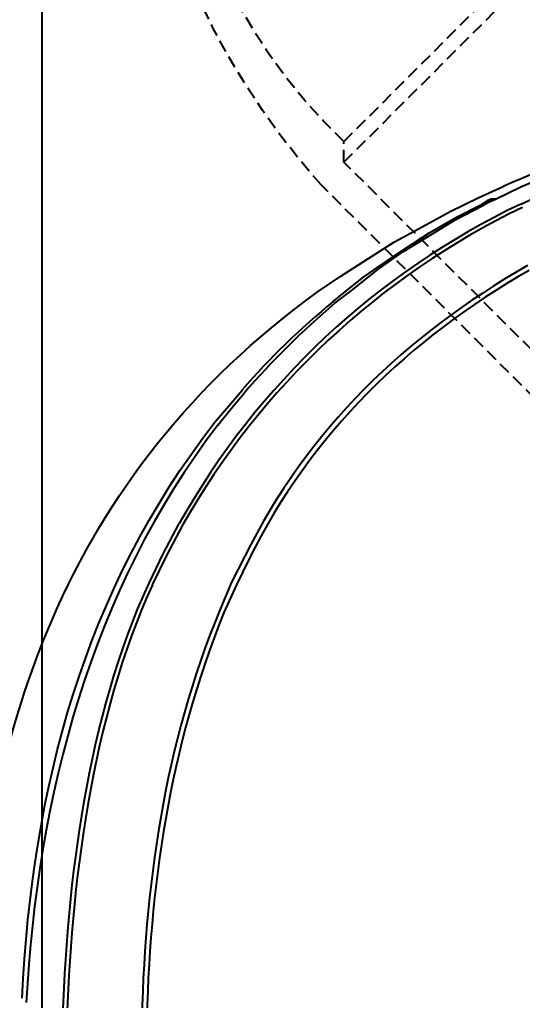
# Model space of a CAD drawing. Header units: millimetres. Extents: x 0 to 887, y -3549 to 0.
# Drawn here: x 207.82 to 218.15, y -2562.88 to -2542.75 of the extents above; entities that cross this region are included whole.
import ezdxf

# ---------------------------------------------------------------- set-up
doc = ezdxf.new("R2010")
doc.units = ezdxf.units.MM
doc.linetypes.add('HIDDEN', pattern=[0.375, 0.25, -0.125])
for name, color, linetype in [('02_(橋尚興華城後壁段)建築外部參考_TEST$0$A_建築_衛浴', 8, 'Continuous'), ('03-P-另件', 51, 'HIDDEN'), ('A-A建築底圖', 8, 'Continuous'), ('TOILET', 9, 'Continuous'), ('標註', 1, 'Continuous')]:
    doc.layers.add(name, color=color, linetype=linetype)
doc.styles.add('CHINA-H', font='romans.shx', dxfattribs={"width": 0.6, "bigfont": 'chineset.shx'})
doc.dimstyles.new('JJ', dxfattribs={"dimscale": 0, "dimtxt": 25, "dimasz": 5, "dimexe": 4, "dimexo": 20, "dimgap": 1.5, "dimtad": 1, "dimdec": 0, "dimdsep": 46, "dimtxsty": 'CHINA-H', "dimblk": 'ARCHTICK', "dimcen": 72.950957, "dimdle": 5, "dimclrd": 256, "dimclre": 256, "dimclrt": 256, "dimadec": 0, "dimazin": 0, "dimtfac": 1, "dimtdec": 0, "dimtix": 1, "dimtmove": 1, "dimatfit": 3, "dimfxl": 40, "dimtolj": 1, "dimlwd": -1, "dimlwe": -1, "dimarcsym": 0})

# ---------------------------------------------------------------- blocks, each defined once
blk = doc.blocks.new('_ArchTick')
at = {"color": 0, "linetype": 'ByBlock', "const_width": 0.15}
blk.add_lwpolyline([(-0.5, -0.5), (0.5, 0.5)], dxfattribs=at)
blk = doc.blocks.new('*D232')
at = {"layer": '03-P-另件', "linetype": 'Continuous', "transparency": 16777216}
for p, q in [((-12206.187, 364.725), (-12234.437, 332.871)), ((-12197.454, 356.98), (-12225.704, 325.126))]:
    blk.add_line(p, q, dxfattribs=at)
at = {"layer": '03-P-另件', "transparency": 16777216}
for p, q in [((-12231.783, 335.863), (-12235.524, 339.181)), ((-12231.783, 335.863), (-12223.05, 328.118)), ((-12223.05, 328.118), (-12219.309, 324.801))]:
    blk.add_line(p, q, dxfattribs=at)
at = {"layer": '03-P-另件', "transparency": 16777216, "xscale": 5, "yscale": 5, "zscale": 5}
for p, rotation in [((-12231.783, 335.863), 318.4313776248483), ((-12223.05, 328.118), 138.4313776248482)]:
    blk.add_blockref('_ArchTick', p, dxfattribs=dict(at, rotation=rotation))
at = {"layer": '03-P-另件', "transparency": 16777216, "insert": (-12218.127, 342.465), "char_height": 25, "attachment_point": 5, "rotation": 318.4314, "style": 'CHINA-H'}
blk.add_mtext('\\A1;12', dxfattribs=at)
blk = doc.blocks.new('pbls100')
at = {"color": 0, "linetype": 'ByBlock'}
for p, q in [((-2.9, -5.7), (-2.9, 5.7)), ((-2.6, -5.4), (-2.6, 5.4)), ((-2.9, -5.7), (-2.6, -5.4)), ((-12.1, -5.7), (-2.9, -5.7)), ((-12.1, -6.36), (-2.9, -6.36))]:
    blk.add_line(p, q, dxfattribs=at)
for centre, radius, start, end in [((-2.281, 5.838), 11.243, 268.3749, 315.9412), ((-3.739, 9.026), 15.409, 273.1199, 311.8801)]:
    blk.add_arc(centre, radius, start, end, dxfattribs=at)
blk = doc.blocks.new('*U47')
blk.add_blockref('pbls100', (0, 0))
blk = doc.blocks.new('A$C06810245')
at = {"layer": '03-P-另件'}
dim = blk.add_aligned_dim(p1=(-77.789, 4.943), p2=(-69.056, -2.802), distance=-58.577, dimstyle='JJ', override={"dimscale": 1}, dxfattribs=at)
dim.commit()
dim.dimension.update_dxf_attribs({"geometry": '*D232', "text_midpoint": (-103.001, -32.281), "insert": (12115.127, -374.746)})
blk = doc.blocks.new('A$C810d9bd0')
at = {"layer": '02_(橋尚興華城後壁段)建築外部參考_TEST$0$A_建築_衛浴'}
for p, q in [((91.088, -178.472), (91.658, -178.231)), ((90.208, -178.697), (90.708, -178.472)), ((90.553, -178.731), (91.088, -178.472)), ((91.071, -178.835), (91.709, -178.541)), ((89.621, -178.99), (90.208, -178.697)), ((90.38, -178.766), (90.277, -178.835)), ((90.277, -178.835), (90.38, -178.766)), ((90.467, -178.731), (90.38, -178.766)), ((90.38, -178.766), (90.467, -178.731)), ((90.398, -178.801), (90.553, -178.731)), ((90.553, -178.731), (90.398, -178.801)), ((90.553, -178.731), (90.467, -178.731)), ((90.467, -178.731), (90.553, -178.731)), ((89.725, -179.162), (90.277, -178.869)), ((89.741, -179.111), (90.277, -178.835)), ((90.277, -178.869), (90.398, -178.801)), ((90.398, -178.801), (90.277, -178.869)), ((89.051, -179.3), (89.621, -178.99)), ((89.189, -179.49), (89.725, -179.162)), ((89.206, -179.421), (89.741, -179.111)), ((88.482, -179.611), (89.051, -179.3)), ((88.654, -179.818), (89.189, -179.49)), ((88.671, -179.766), (89.206, -179.421)), ((87.929, -179.956), (88.482, -179.611)), ((88.119, -180.146), (88.671, -179.766)), ((87.377, -180.318), (87.929, -179.956)), ((88.136, -180.18), (88.654, -179.818)), ((87.842, -180.335), (88.119, -180.146)), ((86.893, -180.646), (87.377, -180.318)), ((87.583, -180.543), (87.842, -180.335)), ((87.618, -180.595), (88.136, -180.18)), ((87.221, -180.836), (87.583, -180.543)), ((87.256, -180.87), (87.618, -180.595)), ((85.081, -182.975), (85.356, -182.648)), ((85.132, -183.027), (85.391, -182.717)), ((84.787, -183.32), (85.081, -182.975)), ((84.856, -183.372), (85.132, -183.027)), ((83.734, -186.012), (84.062, -185.39)), ((83.803, -186.046), (84.131, -185.425)), ((83.44, -186.615), (83.734, -186.012)), ((83.509, -186.65), (83.803, -186.046)), ((85.408, -186.063), (85.132, -186.598)), ((85.495, -186.115), (85.236, -186.65)), ((85.132, -186.598), (84.89, -187.185)), ((85.236, -186.65), (84.977, -187.219))]:
    blk.add_line(p, q, dxfattribs=at)
for centre, radius, start, end in [((103.692, -208.487), 32.702, 107.704, 113.3917), ((97.897, -193.159), 15.867, 115.4799, 150.6862), ((98.036, -193.307), 15.984, 115.6942, 150.4524), ((97.016, -192.783), 15.45, 129.3453, 139.0006), ((98.453, -194.042), 17.288, 130.3684, 139.0736), ((104.719, -196.458), 24.98, 158.6254, 158.6257)]:
    blk.add_arc(centre, radius, start, end, dxfattribs=at)
for points in [[(91.209, -180.094), (88.697, -181.548), (86.706, -183.443), (85.408, -186.063)], [(91.244, -180.198), (88.777, -181.595), (86.762, -183.561), (85.495, -186.115)], [(79.745, -195.88), (79.953, -189.714), (81.719, -184.387), (86.893, -180.646)], [(80.834, -195.138), (81.044, -190.809), (82.105, -186.773), (84.787, -183.32)], [(84.856, -183.372), (82.253, -186.735), (81.138, -191.035), (80.92, -195.224)], [(81.662, -195.777), (81.749, -192.776), (82.174, -189.359), (83.44, -186.615)], [(83.509, -186.65), (82.268, -189.352), (81.823, -192.837), (81.748, -195.793)], [(84.89, -187.185), (83.75, -189.911), (83.339, -192.89), (83.285, -195.828)], [(84.977, -187.219), (83.859, -189.987), (83.44, -192.858), (83.389, -195.828)]]:
    blk.add_open_spline(points, degree=3, dxfattribs=at)
at = {"layer": 'A-A建築底圖', "ltscale": 0.8}
blk.add_lwpolyline([(92.739, -88.5), (130.139, -88.5), (130.139, -156.296), (81.239, -156.296), (81.239, -307.096), (238.739, -307.096), (238.739, -78.496), (239.239, -78.496), (239.239, -17.996), (92.739, -17.996)], close=True, dxfattribs=at)
at = {"layer": 'TOILET'}
for p, q in [((91.088, -178.472), (91.658, -178.231)), ((90.208, -178.697), (90.708, -178.472)), ((90.553, -178.731), (91.088, -178.472)), ((91.071, -178.835), (91.709, -178.541)), ((89.621, -178.99), (90.208, -178.697)), ((90.38, -178.766), (90.277, -178.835)), ((90.277, -178.835), (90.38, -178.766)), ((90.467, -178.731), (90.38, -178.766)), ((90.38, -178.766), (90.467, -178.731)), ((90.398, -178.801), (90.553, -178.731)), ((90.553, -178.731), (90.398, -178.801)), ((90.553, -178.731), (90.467, -178.731)), ((90.467, -178.731), (90.553, -178.731)), ((89.725, -179.162), (90.277, -178.869)), ((89.741, -179.111), (90.277, -178.835)), ((90.277, -178.869), (90.398, -178.801)), ((90.398, -178.801), (90.277, -178.869)), ((89.051, -179.3), (89.621, -178.99)), ((89.189, -179.49), (89.725, -179.162)), ((89.206, -179.421), (89.741, -179.111)), ((88.482, -179.611), (89.051, -179.3)), ((88.654, -179.818), (89.189, -179.49)), ((88.671, -179.766), (89.206, -179.421)), ((87.929, -179.956), (88.482, -179.611)), ((88.119, -180.146), (88.671, -179.766)), ((87.377, -180.318), (87.929, -179.956)), ((88.136, -180.18), (88.654, -179.818)), ((87.842, -180.335), (88.119, -180.146)), ((86.893, -180.646), (87.377, -180.318)), ((87.583, -180.543), (87.842, -180.335)), ((87.618, -180.595), (88.136, -180.18)), ((87.221, -180.836), (87.583, -180.543)), ((87.256, -180.87), (87.618, -180.595)), ((85.081, -182.975), (85.356, -182.648)), ((85.132, -183.027), (85.391, -182.717)), ((84.787, -183.32), (85.081, -182.975)), ((84.856, -183.372), (85.132, -183.027)), ((83.734, -186.012), (84.062, -185.39)), ((83.803, -186.046), (84.131, -185.425)), ((83.44, -186.615), (83.734, -186.012)), ((83.509, -186.65), (83.803, -186.046)), ((85.408, -186.063), (85.132, -186.598)), ((85.495, -186.115), (85.236, -186.65)), ((85.132, -186.598), (84.89, -187.185)), ((85.236, -186.65), (84.977, -187.219))]:
    blk.add_line(p, q, dxfattribs=at)
for centre, radius, start, end in [((103.692, -208.487), 32.702, 107.704, 113.3917), ((97.897, -193.159), 15.867, 115.4799, 150.6862), ((98.036, -193.307), 15.984, 115.6942, 150.4524), ((97.016, -192.783), 15.45, 129.3453, 139.0006), ((98.453, -194.042), 17.288, 130.3684, 139.0736), ((104.719, -196.458), 24.98, 158.6254, 158.6257)]:
    blk.add_arc(centre, radius, start, end, dxfattribs=at)
for points in [[(91.209, -180.094), (88.697, -181.548), (86.706, -183.443), (85.408, -186.063)], [(91.244, -180.198), (88.777, -181.595), (86.762, -183.561), (85.495, -186.115)], [(79.745, -195.88), (79.953, -189.714), (81.719, -184.387), (86.893, -180.646)], [(80.834, -195.138), (81.044, -190.809), (82.105, -186.773), (84.787, -183.32)], [(84.856, -183.372), (82.253, -186.735), (81.138, -191.035), (80.92, -195.224)], [(81.662, -195.777), (81.749, -192.776), (82.174, -189.359), (83.44, -186.615)], [(83.509, -186.65), (82.268, -189.352), (81.823, -192.837), (81.748, -195.793)], [(84.89, -187.185), (83.75, -189.911), (83.339, -192.89), (83.285, -195.828)], [(84.977, -187.219), (83.859, -189.987), (83.44, -192.858), (83.389, -195.828)]]:
    blk.add_open_spline(points, degree=3, dxfattribs=at)
at = {"layer": '03-P-另件', "xscale": -1, "rotation": 314.999999999908}
blk.add_blockref('*U47', (89.422, -171.894), dxfattribs=at)
at = {"layer": '標註'}
blk.add_blockref('A$C06810245', (179.122, -135.438), dxfattribs=at)

msp = doc.modelspace()

# ---------------------------------------------------------------- block references
at = {"color": 1}
msp.add_blockref('A$C810d9bd0', (127.04, -2367.7), dxfattribs=at)

doc.saveas('drawing.dxf')
